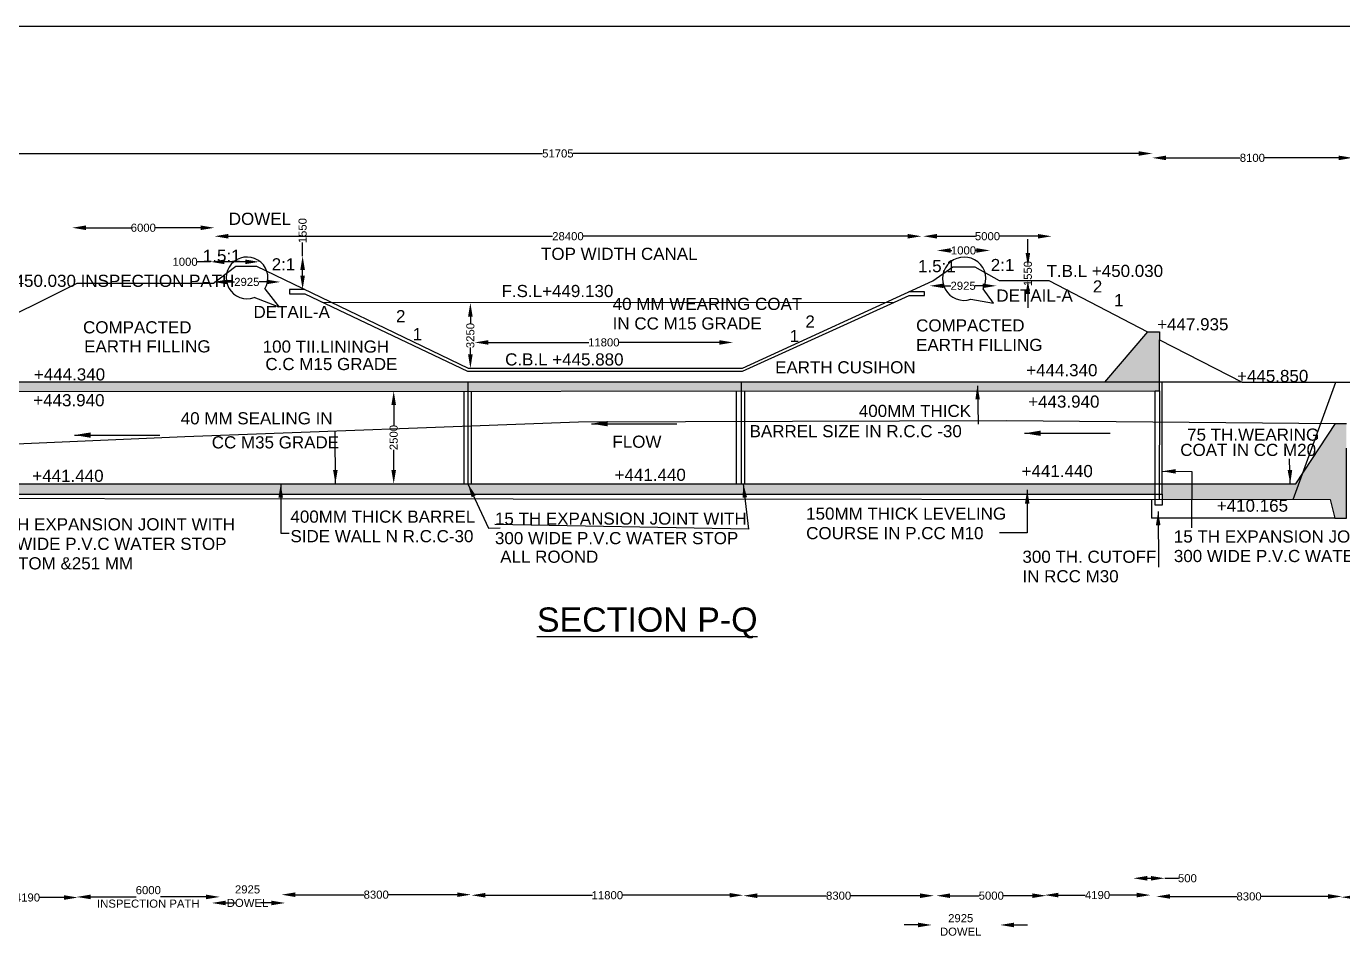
# Model space of a CAD drawing. Header units: millimetres. Extents: x 1723007 to 3467773, y 45593906 to 91201364.
# Drawn here: x 1727214 to 1735339, y 45602384 to 45608043 of the extents above; entities that cross this region are included whole.
import ezdxf

# ---------------------------------------------------------------- set-up
doc = ezdxf.new("R2010")
doc.units = ezdxf.units.MM
doc.header["$MEASUREMENT"] = 0
for name, color, linetype in [('DIMENSION', 7, 'Continuous'), ('DRAWING', 2, 'Continuous'), ('TEXT', 7, 'Continuous')]:
    doc.layers.add(name, color=color, linetype=linetype)
doc.styles.get("Standard").update_dxf_attribs({"font": 'arial.ttf', "height": 50})
doc.dimstyles.get("Standard").update_dxf_attribs({"dimtxt": 100, "dimasz": 85, "dimexe": 0.18, "dimexo": 0.0625, "dimgap": 0.09, "dimtad": 0, "dimdec": 0, "dimzin": 0, "dimdsep": 46, "dimtxsty": 'Standard', "dimcen": 0.09, "dimse1": 1, "dimse2": 1, "dimadec": 0, "dimazin": 0, "dimtfac": 1, "dimtdec": 0, "dimtofl": 0, "dimtmove": 0, "dimatfit": 3, "dimfxl": 1, "dimtolj": 1, "dimtzin": 0, "dimarcsym": 0})
pattern_1 = [(50, (31049.9, 0), (14.345203652, -1.2550426997), [1.5, -16.5]), (355, (31049.9, 0), (-2.7750266723, 15.043842674), [1.2, -13.2]), (100.45144446, (31051.096, -0.105), (11.5701769345, 13.7887998194), [1.27480384, -14.02284224]), (46.1842, (31049.9, 4), (21.3448266134, -3.310385616), [2.25, -24.75]), (96.63563549, (31051.68, 3.724), (18.6932389135, 19.4823720155), [1.91220684, -21.0342752]), (351.18416399, (31049.9, 4), (18.693238901, 19.482372005), [1.8, -19.80000002]), (21, (31051.9, 3), (11.9381410424, -8.0523778133), [1.5, -16.5]), (326, (31051.9, 3), (4.8663066384, 14.503000901), [1.2, -13.2]), (71.45144474, (31052.895, 2.329), (16.8044475346, 6.450623056), [1.2748038, -14.02284224]), (37.5, (31049.9004, 0), (0.24319710635, 6.6578770766), [0, -13.04, 0, -13.4, 0, -13.25]), (7.5, (31049.9004, 0), (5.2613907488, 7.8882342376), [0, -7.64, 0, -12.74, 0, -5.05]), (327.5, (31045.4404, 0), (10.67644872345, -0.4510974347), [0, -5, 0, -15.6, 0, -20.7]), (317.5, (31043.44, 0), (11.6637233868, 2.0020996466), [0, -6.5, 0, -10.36, 0, -14.7])]

# ---------------------------------------------------------------- blocks, each defined once
blk = doc.blocks.new('*D56')
at = {"layer": 'Defpoints', "color": 0, "transparency": 16777216}
for p in [(1734163.9, 45607257.9), (1726826.2, 45607221.7), (1734163.9, 45607239.6)]:
    blk.add_point(p, dxfattribs=at)
at = {"layer": 'DIMENSION', "color": 0, "lineweight": -2, "transparency": 16777216}
for p, q in [((1726911.2, 45607257.9), (1730400.7, 45607257.9)), ((1734078.9, 45607257.9), (1730589.4, 45607257.9))]:
    blk.add_line(p, q, dxfattribs=at)
at = {"layer": 'DIMENSION', "color": 0, "transparency": 16777216}
for points in [[(1726911.2, 45607272.1), (1726911.2, 45607243.7), (1726826.2, 45607257.9)], [(1734078.9, 45607272.1), (1734078.9, 45607243.7), (1734163.9, 45607257.9)]]:
    blk.add_solid(points, dxfattribs=at)
at = {"layer": 'DIMENSION', "color": 0, "transparency": 16777216, "insert": (1730495, 45607257.9), "char_height": 50, "attachment_point": 5}
blk.add_mtext('\\A1;51705', dxfattribs=at)
blk = doc.blocks.new('*D57')
at = {"layer": 'Defpoints', "color": 0, "transparency": 16777216}
for p in [(1734163.9, 45607257.9), (1735399.3, 45607230.8), (1735399.3, 45607213.4)]:
    blk.add_point(p, dxfattribs=at)
at = {"layer": 'DIMENSION', "color": 0, "lineweight": -2, "transparency": 16777216}
for p, q in [((1734248.9, 45607230.8), (1734706.9, 45607230.8)), ((1735314.3, 45607230.8), (1734856.3, 45607230.8))]:
    blk.add_line(p, q, dxfattribs=at)
at = {"layer": 'DIMENSION', "color": 0, "transparency": 16777216}
for points in [[(1734248.9, 45607244.9), (1734248.9, 45607216.6), (1734163.9, 45607230.8)], [(1735314.3, 45607244.9), (1735314.3, 45607216.6), (1735399.3, 45607230.8)]]:
    blk.add_solid(points, dxfattribs=at)
at = {"layer": 'DIMENSION', "color": 0, "transparency": 16777216, "insert": (1734781.6, 45607230.8), "char_height": 50, "attachment_point": 5}
blk.add_mtext('\\A1;8100', dxfattribs=at)
blk = doc.blocks.new('*D70')
at = {"layer": 'Defpoints', "color": 0, "transparency": 16777216}
for p in [(1732790.8, 45606436.4), (1733201.7, 45606440.6), (1733201.7, 45606343.1)]:
    blk.add_point(p, dxfattribs=at)
at = {"layer": 'DIMENSION', "color": 0, "lineweight": -2, "transparency": 16777216}
for p, q in [((1732875.8, 45606440.6), (1732920.9, 45606440.6)), ((1733116.7, 45606440.6), (1733071.6, 45606440.6))]:
    blk.add_line(p, q, dxfattribs=at)
at = {"layer": 'DIMENSION', "color": 0, "transparency": 16777216}
for points in [[(1732875.8, 45606454.8), (1732875.8, 45606426.5), (1732790.8, 45606440.6)], [(1733116.7, 45606454.8), (1733116.7, 45606426.5), (1733201.7, 45606440.6)]]:
    blk.add_solid(points, dxfattribs=at)
at = {"layer": 'DIMENSION', "color": 0, "transparency": 16777216, "insert": (1732996.3, 45606440.6), "char_height": 50, "attachment_point": 5}
blk.add_mtext('\\A1;2925', dxfattribs=at)
blk = doc.blocks.new('*D60')
at = {"layer": 'Defpoints', "color": 0, "transparency": 16777216}
for p in [(1732750.3, 45606752.4), (1733542.9, 45606759), (1733542.9, 45606746.7)]:
    blk.add_point(p, dxfattribs=at)
at = {"layer": 'DIMENSION', "color": 0, "lineweight": -2, "transparency": 16777216}
for p, q in [((1732835.3, 45606746.7), (1733071.9, 45606746.7)), ((1733457.9, 45606746.7), (1733221.3, 45606746.7))]:
    blk.add_line(p, q, dxfattribs=at)
at = {"layer": 'DIMENSION', "color": 0, "transparency": 16777216}
for points in [[(1732835.3, 45606760.9), (1732835.3, 45606732.5), (1732750.3, 45606746.7)], [(1733457.9, 45606760.9), (1733457.9, 45606732.5), (1733542.9, 45606746.7)]]:
    blk.add_solid(points, dxfattribs=at)
at = {"layer": 'DIMENSION', "color": 0, "transparency": 16777216, "insert": (1733146.6, 45606746.7), "char_height": 50, "attachment_point": 5}
blk.add_mtext('\\A1;5000', dxfattribs=at)
blk = doc.blocks.new('*D61')
at = {"layer": 'Defpoints', "color": 0, "transparency": 16777216}
for p in [(1732835.4, 45606655.2), (1733162.2, 45606659), (1733162.2, 45606657.1)]:
    blk.add_point(p, dxfattribs=at)
at = {"layer": 'DIMENSION', "color": 0, "lineweight": -2, "transparency": 16777216}
for p, q in [((1732920.4, 45606659), (1732926.5, 45606659)), ((1733077.2, 45606659), (1733071.1, 45606659))]:
    blk.add_line(p, q, dxfattribs=at)
at = {"layer": 'DIMENSION', "color": 0, "transparency": 16777216}
for points in [[(1732920.4, 45606673.1), (1732920.4, 45606644.8), (1732835.4, 45606659)], [(1733077.2, 45606673.1), (1733077.2, 45606644.8), (1733162.2, 45606659)]]:
    blk.add_solid(points, dxfattribs=at)
at = {"layer": 'DIMENSION', "color": 0, "transparency": 16777216, "insert": (1732998.8, 45606659), "char_height": 50, "attachment_point": 5}
blk.add_mtext('\\A1;1000', dxfattribs=at)
blk = doc.blocks.new('*D62')
at = {"layer": 'Defpoints', "color": 0, "transparency": 16777216}
for p in [(1729981.6, 45606091), (1729981.6, 45606079.5), (1731575.6, 45606094.8)]:
    blk.add_point(p, dxfattribs=at)
at = {"layer": 'DIMENSION', "color": 0, "lineweight": -2, "transparency": 16777216}
for p, q in [((1730066.6, 45606091), (1730686.9, 45606091)), ((1731490.6, 45606091), (1730870.4, 45606091))]:
    blk.add_line(p, q, dxfattribs=at)
at = {"layer": 'DIMENSION', "color": 0, "transparency": 16777216}
for points in [[(1730066.6, 45606105.2), (1730066.6, 45606076.8), (1729981.6, 45606091)], [(1731490.6, 45606105.2), (1731490.6, 45606076.8), (1731575.6, 45606091)]]:
    blk.add_solid(points, dxfattribs=at)
at = {"layer": 'DIMENSION', "color": 0, "transparency": 16777216, "insert": (1730778.6, 45606091), "char_height": 50, "attachment_point": 5}
blk.add_mtext('\\A1;11800', dxfattribs=at)
blk = doc.blocks.new('*D71')
at = {"layer": 'Defpoints', "color": 0, "transparency": 16777216}
for p in [(1729954.9, 45606335.4), (1729974, 45606335.4), (1729993.1, 45605931.6)]:
    blk.add_point(p, dxfattribs=at)
at = {"layer": 'DIMENSION', "color": 0, "lineweight": -2, "transparency": 16777216}
for p, q in [((1729954.9, 45606250.4), (1729954.9, 45606208.1)), ((1729954.9, 45606016.6), (1729954.9, 45606058.8))]:
    blk.add_line(p, q, dxfattribs=at)
at = {"layer": 'DIMENSION', "color": 0, "transparency": 16777216}
for points in [[(1729940.7, 45606250.4), (1729969, 45606250.4), (1729954.9, 45606335.4)], [(1729940.7, 45606016.6), (1729969, 45606016.6), (1729954.9, 45605931.6)]]:
    blk.add_solid(points, dxfattribs=at)
at = {"layer": 'DIMENSION', "color": 0, "transparency": 16777216, "insert": (1729954.9, 45606133.5), "char_height": 50, "attachment_point": 5, "rotation": 90}
blk.add_mtext('\\A1;3250', dxfattribs=at)
blk = doc.blocks.new('*D63')
at = {"layer": 'Defpoints', "color": 0, "transparency": 16777216}
for p in [(1728368.2, 45606464.6), (1728368.2, 45606424), (1728782, 45606427.3)]:
    blk.add_point(p, dxfattribs=at)
at = {"layer": 'DIMENSION', "color": 0, "lineweight": -2, "transparency": 16777216}
for p, q in [((1728453.2, 45606464.6), (1728499.7, 45606464.6)), ((1728697, 45606464.6), (1728650.4, 45606464.6))]:
    blk.add_line(p, q, dxfattribs=at)
at = {"layer": 'DIMENSION', "color": 0, "transparency": 16777216}
for points in [[(1728453.2, 45606478.7), (1728453.2, 45606450.4), (1728368.2, 45606464.6)], [(1728697, 45606478.7), (1728697, 45606450.4), (1728782, 45606464.6)]]:
    blk.add_solid(points, dxfattribs=at)
at = {"layer": 'DIMENSION', "color": 0, "transparency": 16777216, "insert": (1728575.1, 45606464.6), "char_height": 50, "attachment_point": 5}
blk.add_mtext('\\A1;2925', dxfattribs=at)
blk = doc.blocks.new('*D72')
at = {"layer": 'Defpoints', "color": 0, "transparency": 16777216}
for p in [(1728915.4, 45606624.1), (1728919.4, 45606624.1), (1728911.5, 45606418.5)]:
    blk.add_point(p, dxfattribs=at)
at = {"layer": 'DIMENSION', "color": 0, "lineweight": -2, "transparency": 16777216}
for p, q in [((1728919.4, 45606624.1), (1728919.4, 45606709.1)), ((1728919.4, 45606503.5), (1728919.4, 45606539.1))]:
    blk.add_line(p, q, dxfattribs=at)
at = {"layer": 'DIMENSION', "color": 0, "transparency": 16777216}
for points in [[(1728905.2, 45606539.1), (1728933.5, 45606539.1), (1728919.4, 45606624.1)], [(1728905.2, 45606503.5), (1728933.5, 45606503.5), (1728919.4, 45606418.5)]]:
    blk.add_solid(points, dxfattribs=at)
at = {"layer": 'DIMENSION', "color": 0, "transparency": 16777216, "insert": (1728919.4, 45606781.4), "char_height": 50, "attachment_point": 5, "rotation": 90}
blk.add_mtext('\\A1;1550', dxfattribs=at)
blk = doc.blocks.new('*D64')
at = {"layer": 'Defpoints', "color": 0, "transparency": 16777216}
for p in [(1728351.1, 45606633.5), (1728650.8, 45606630.4), (1728351.1, 45606588.8)]:
    blk.add_point(p, dxfattribs=at)
at = {"layer": 'DIMENSION', "color": 0, "lineweight": -2, "transparency": 16777216}
for p, q in [((1728351.1, 45606588.8), (1728266.1, 45606588.8)), ((1728565.8, 45606588.8), (1728436.1, 45606588.8))]:
    blk.add_line(p, q, dxfattribs=at)
at = {"layer": 'DIMENSION', "color": 0, "transparency": 16777216}
for points in [[(1728436.1, 45606602.9), (1728436.1, 45606574.6), (1728351.1, 45606588.8)], [(1728565.8, 45606602.9), (1728565.8, 45606574.6), (1728650.8, 45606588.8)]]:
    blk.add_solid(points, dxfattribs=at)
at = {"layer": 'DIMENSION', "color": 0, "transparency": 16777216, "insert": (1728193.8, 45606588.8), "char_height": 50, "attachment_point": 5}
blk.add_mtext('\\A1;1000', dxfattribs=at)
blk = doc.blocks.new('*D65')
at = {"layer": 'Defpoints', "color": 0, "transparency": 16777216}
for p in [(1727497.1, 45606799.1), (1727497.1, 45606731.8), (1728375.2, 45606759.1)]:
    blk.add_point(p, dxfattribs=at)
at = {"layer": 'DIMENSION', "color": 0, "lineweight": -2, "transparency": 16777216}
for p, q in [((1727582.1, 45606799.1), (1727861.4, 45606799.1)), ((1728290.2, 45606799.1), (1728011, 45606799.1))]:
    blk.add_line(p, q, dxfattribs=at)
at = {"layer": 'DIMENSION', "color": 0, "transparency": 16777216}
for points in [[(1727582.1, 45606813.3), (1727582.1, 45606785), (1727497.1, 45606799.1)], [(1728290.2, 45606813.3), (1728290.2, 45606785), (1728375.2, 45606799.1)]]:
    blk.add_solid(points, dxfattribs=at)
at = {"layer": 'DIMENSION', "color": 0, "transparency": 16777216, "insert": (1727936.2, 45606799.1), "char_height": 50, "attachment_point": 5}
blk.add_mtext('\\A1;6000', dxfattribs=at)
blk = doc.blocks.new('*D66')
at = {"layer": 'Defpoints', "color": 0, "transparency": 16777216}
for p in [(1728375.2, 45606799.1), (1732738.9, 45606810.5), (1732738.9, 45606746.7)]:
    blk.add_point(p, dxfattribs=at)
at = {"layer": 'DIMENSION', "color": 0, "lineweight": -2, "transparency": 16777216}
for p, q in [((1728460.2, 45606746.7), (1730462.5, 45606746.7)), ((1732653.9, 45606746.7), (1730651.6, 45606746.7))]:
    blk.add_line(p, q, dxfattribs=at)
at = {"layer": 'DIMENSION', "color": 0, "transparency": 16777216}
for points in [[(1728460.2, 45606760.9), (1728460.2, 45606732.5), (1728375.2, 45606746.7)], [(1732653.9, 45606760.9), (1732653.9, 45606732.5), (1732738.9, 45606746.7)]]:
    blk.add_solid(points, dxfattribs=at)
at = {"layer": 'DIMENSION', "color": 0, "transparency": 16777216, "insert": (1730557.1, 45606746.7), "char_height": 50, "attachment_point": 5}
blk.add_mtext('\\A1;28400', dxfattribs=at)
blk = doc.blocks.new('*D73')
at = {"layer": 'Defpoints', "color": 0, "transparency": 16777216}
for p in [(1729481.6, 45605789.3), (1729481.6, 45605789.3), (1729481.8, 45605217.7)]:
    blk.add_point(p, dxfattribs=at)
at = {"layer": 'DIMENSION', "color": 0, "lineweight": -2, "transparency": 16777216}
for p, q in [((1729481.6, 45605704.3), (1729481.6, 45605578.5)), ((1729481.6, 45605302.7), (1729481.6, 45605428.4))]:
    blk.add_line(p, q, dxfattribs=at)
at = {"layer": 'DIMENSION', "color": 0, "transparency": 16777216}
for points in [[(1729467.4, 45605704.3), (1729495.7, 45605704.3), (1729481.6, 45605789.3)], [(1729467.4, 45605302.7), (1729495.7, 45605302.7), (1729481.6, 45605217.7)]]:
    blk.add_solid(points, dxfattribs=at)
at = {"layer": 'DIMENSION', "color": 0, "transparency": 16777216, "insert": (1729481.6, 45605503.5), "char_height": 50, "attachment_point": 5, "rotation": 90}
blk.add_mtext('\\A1;2500', dxfattribs=at)
blk = doc.blocks.new('*D75')
at = {"layer": 'Defpoints', "color": 0, "transparency": 16777216}
for p in [(1733069.3, 45606558.5), (1733219.1, 45606474.3), (1733395.9, 45606474.3)]:
    blk.add_point(p, dxfattribs=at)
at = {"layer": 'DIMENSION', "color": 0, "lineweight": -2, "transparency": 16777216}
for p, q in [((1733395.9, 45606643.5), (1733395.9, 45606728.5)), ((1733395.9, 45606389.3), (1733395.9, 45606304.3))]:
    blk.add_line(p, q, dxfattribs=at)
at = {"layer": 'DIMENSION', "color": 0, "transparency": 16777216}
for points in [[(1733381.8, 45606643.5), (1733410.1, 45606643.5), (1733395.9, 45606558.5)], [(1733381.8, 45606389.3), (1733410.1, 45606389.3), (1733395.9, 45606474.3)]]:
    blk.add_solid(points, dxfattribs=at)
at = {"layer": 'DIMENSION', "color": 0, "transparency": 16777216, "insert": (1733395.9, 45606516.4), "char_height": 50, "attachment_point": 5, "rotation": 90}
blk.add_mtext('\\A1;1550', dxfattribs=at)
blk = doc.blocks.new('*D79')
at = {"layer": 'Defpoints', "color": 0, "transparency": 16777216}
for p in [(1726910.7, 45602643.7), (1727531.5, 45602662.9), (1727531.5, 45602627.9)]:
    blk.add_point(p, dxfattribs=at)
at = {"layer": 'DIMENSION', "color": 0, "lineweight": -2, "transparency": 16777216}
for p, q in [((1726995.7, 45602662.9), (1727145.4, 45602662.9)), ((1727446.5, 45602662.9), (1727296.8, 45602662.9))]:
    blk.add_line(p, q, dxfattribs=at)
at = {"layer": 'DIMENSION', "color": 0, "transparency": 16777216}
for points in [[(1726995.7, 45602677.1), (1726995.7, 45602648.8), (1726910.7, 45602662.9)], [(1727446.5, 45602677.1), (1727446.5, 45602648.8), (1727531.5, 45602662.9)]]:
    blk.add_solid(points, dxfattribs=at)
at = {"layer": 'DIMENSION', "color": 0, "transparency": 16777216, "insert": (1727221.1, 45602662.9), "char_height": 50, "attachment_point": 5}
blk.add_mtext('\\A1;4190', dxfattribs=at)
blk = doc.blocks.new('*D80')
at = {"layer": 'Defpoints', "color": 0, "transparency": 16777216}
for p in [(1729961.3, 45602666.2), (1731639.4, 45602677), (1731639.4, 45602677)]:
    blk.add_point(p, dxfattribs=at)
at = {"layer": 'DIMENSION', "color": 0, "lineweight": -2, "transparency": 16777216}
for p, q in [((1730046.3, 45602677), (1730708.6, 45602677)), ((1731554.4, 45602677), (1730892.1, 45602677))]:
    blk.add_line(p, q, dxfattribs=at)
at = {"layer": 'DIMENSION', "color": 0, "transparency": 16777216}
for points in [[(1730046.3, 45602691.2), (1730046.3, 45602662.9), (1729961.3, 45602677)], [(1731554.4, 45602691.2), (1731554.4, 45602662.9), (1731639.4, 45602677)]]:
    blk.add_solid(points, dxfattribs=at)
at = {"layer": 'DIMENSION', "color": 0, "transparency": 16777216, "insert": (1730800.3, 45602677), "char_height": 50, "attachment_point": 5}
blk.add_mtext('\\A1;11800', dxfattribs=at)
blk = doc.blocks.new('*D81')
at = {"layer": 'Defpoints', "color": 0, "transparency": 16777216}
for p in [(1731640.1, 45602694), (1732815.7, 45602674.1), (1732815.7, 45602674.1)]:
    blk.add_point(p, dxfattribs=at)
at = {"layer": 'DIMENSION', "color": 0, "lineweight": -2, "transparency": 16777216}
for p, q in [((1731725.1, 45602674.1), (1732153.2, 45602674.1)), ((1732730.7, 45602674.1), (1732302.6, 45602674.1))]:
    blk.add_line(p, q, dxfattribs=at)
at = {"layer": 'DIMENSION', "color": 0, "transparency": 16777216}
for points in [[(1731725.1, 45602688.3), (1731725.1, 45602659.9), (1731640.1, 45602674.1)], [(1732730.7, 45602688.3), (1732730.7, 45602659.9), (1732815.7, 45602674.1)]]:
    blk.add_solid(points, dxfattribs=at)
at = {"layer": 'DIMENSION', "color": 0, "transparency": 16777216, "insert": (1732227.9, 45602674.1), "char_height": 50, "attachment_point": 5}
blk.add_mtext('\\A1;8300', dxfattribs=at)
blk = doc.blocks.new('*D82')
at = {"layer": 'Defpoints', "color": 0, "transparency": 16777216}
for p in [(1732830.9, 45602665.4), (1733509.2, 45602674.2), (1733509.2, 45602669.8)]:
    blk.add_point(p, dxfattribs=at)
at = {"layer": 'DIMENSION', "color": 0, "lineweight": -2, "transparency": 16777216}
for p, q in [((1732915.9, 45602674.2), (1733095.4, 45602674.2)), ((1733424.2, 45602674.2), (1733244.7, 45602674.2))]:
    blk.add_line(p, q, dxfattribs=at)
at = {"layer": 'DIMENSION', "color": 0, "transparency": 16777216}
for points in [[(1732915.9, 45602688.4), (1732915.9, 45602660), (1732830.9, 45602674.2)], [(1733424.2, 45602688.4), (1733424.2, 45602660), (1733509.2, 45602674.2)]]:
    blk.add_solid(points, dxfattribs=at)
at = {"layer": 'DIMENSION', "color": 0, "transparency": 16777216, "insert": (1733170.1, 45602674.2), "char_height": 50, "attachment_point": 5}
blk.add_mtext('\\A1;5000', dxfattribs=at)
blk = doc.blocks.new('*D83')
at = {"layer": 'Defpoints', "color": 0, "transparency": 16777216}
for p in [(1733498.4, 45602693.7), (1734153.4, 45602682.5), (1734153.4, 45602678.1)]:
    blk.add_point(p, dxfattribs=at)
at = {"layer": 'DIMENSION', "color": 0, "lineweight": -2, "transparency": 16777216}
for p, q in [((1733583.4, 45602678.1), (1733750.2, 45602678.1)), ((1734068.4, 45602678.1), (1733901.6, 45602678.1))]:
    blk.add_line(p, q, dxfattribs=at)
at = {"layer": 'DIMENSION', "color": 0, "transparency": 16777216}
for points in [[(1733583.4, 45602692.3), (1733583.4, 45602664), (1733498.4, 45602678.1)], [(1734068.4, 45602692.3), (1734068.4, 45602664), (1734153.4, 45602678.1)]]:
    blk.add_solid(points, dxfattribs=at)
at = {"layer": 'DIMENSION', "color": 0, "transparency": 16777216, "insert": (1733825.9, 45602678.1), "char_height": 50, "attachment_point": 5}
blk.add_mtext('\\A1;4190', dxfattribs=at)
blk = doc.blocks.new('*D84')
at = {"layer": 'Defpoints', "color": 0, "transparency": 16777216}
for p in [(1734047.3, 45602803.8), (1734240.4, 45602797.2), (1734240.4, 45602781.8)]:
    blk.add_point(p, dxfattribs=at)
at = {"layer": 'DIMENSION', "color": 0, "lineweight": -2, "transparency": 16777216}
for p, q in [((1734132.3, 45602781.8), (1734155.4, 45602781.8)), ((1734240.4, 45602781.8), (1734325.4, 45602781.8))]:
    blk.add_line(p, q, dxfattribs=at)
at = {"layer": 'DIMENSION', "color": 0, "transparency": 16777216}
for points in [[(1734132.3, 45602796), (1734132.3, 45602767.7), (1734047.3, 45602781.8)], [(1734155.4, 45602796), (1734155.4, 45602767.7), (1734240.4, 45602781.8)]]:
    blk.add_solid(points, dxfattribs=at)
at = {"layer": 'DIMENSION', "color": 0, "transparency": 16777216, "insert": (1734380.7, 45602781.8), "char_height": 50, "attachment_point": 5}
blk.add_mtext('\\A1;500', dxfattribs=at)
blk = doc.blocks.new('*D85')
at = {"layer": 'Defpoints', "color": 0, "transparency": 16777216}
for p in [(1734188.3, 45602702.3), (1735334, 45602702.6), (1735334, 45602669.6)]:
    blk.add_point(p, dxfattribs=at)
at = {"layer": 'DIMENSION', "color": 0, "lineweight": -2, "transparency": 16777216}
for p, q in [((1734273.3, 45602669.6), (1734686.4, 45602669.6)), ((1735249, 45602669.6), (1734835.8, 45602669.6))]:
    blk.add_line(p, q, dxfattribs=at)
at = {"layer": 'DIMENSION', "color": 0, "transparency": 16777216}
for points in [[(1734273.3, 45602683.8), (1734273.3, 45602655.4), (1734188.3, 45602669.6)], [(1735249, 45602683.8), (1735249, 45602655.4), (1735334, 45602669.6)]]:
    blk.add_solid(points, dxfattribs=at)
at = {"layer": 'DIMENSION', "color": 0, "transparency": 16777216, "insert": (1734761.1, 45602669.6), "char_height": 50, "attachment_point": 5}
blk.add_mtext('\\A1;8300', dxfattribs=at)
blk = doc.blocks.new('*D86')
at = {"layer": 'Defpoints', "color": 0, "transparency": 16777216}
for p in [(1735328.9, 45602682.5), (1736092.8, 45602675.9), (1736092.8, 45602665)]:
    blk.add_point(p, dxfattribs=at)
at = {"layer": 'DIMENSION', "color": 0, "lineweight": -2, "transparency": 16777216}
for p, q in [((1735413.9, 45602665), (1735636.2, 45602665)), ((1736007.8, 45602665), (1735785.5, 45602665))]:
    blk.add_line(p, q, dxfattribs=at)
at = {"layer": 'DIMENSION', "color": 0, "transparency": 16777216}
for points in [[(1735413.9, 45602679.1), (1735413.9, 45602650.8), (1735328.9, 45602665)], [(1736007.8, 45602679.1), (1736007.8, 45602650.8), (1736092.8, 45602665)]]:
    blk.add_solid(points, dxfattribs=at)
at = {"layer": 'DIMENSION', "color": 0, "transparency": 16777216, "insert": (1735710.9, 45602665), "char_height": 50, "attachment_point": 5}
blk.add_mtext('\\A1;5000', dxfattribs=at)
blk = doc.blocks.new('*D87')
at = {"layer": 'Defpoints', "color": 0, "transparency": 16777216}
for p in [(1728788.6, 45602669.5), (1729958.6, 45602680.5), (1729958.6, 45602669.5)]:
    blk.add_point(p, dxfattribs=at)
at = {"layer": 'DIMENSION', "color": 0, "lineweight": -2, "transparency": 16777216}
for p, q in [((1728873.6, 45602680.5), (1729298.9, 45602680.5)), ((1729873.6, 45602680.5), (1729448.3, 45602680.5))]:
    blk.add_line(p, q, dxfattribs=at)
at = {"layer": 'DIMENSION', "color": 0, "transparency": 16777216}
for points in [[(1728873.6, 45602694.6), (1728873.6, 45602666.3), (1728788.6, 45602680.5)], [(1729873.6, 45602694.6), (1729873.6, 45602666.3), (1729958.6, 45602680.5)]]:
    blk.add_solid(points, dxfattribs=at)
at = {"layer": 'DIMENSION', "color": 0, "transparency": 16777216, "insert": (1729373.6, 45602680.5), "char_height": 50, "attachment_point": 5}
blk.add_mtext('\\A1;8300', dxfattribs=at)

msp = doc.modelspace()

# ---------------------------------------------------------------- hatches: boundary and pattern name
at = {"layer": 'DIMENSION'}
h = msp.add_hatch(dxfattribs=at)
h.set_pattern_fill('AR-CONC', color=0, scale=2)
h.set_pattern_definition(pattern_1)
h.paths.add_polyline_path([(1726845.5, 45605846.3), (1727171.9, 45605846.3), (1726918, 45606154.6), (1726845.5, 45606154.6), (1726845.5, 45606119.7)])
h.paths.add_polyline_path([(1726867.1, 45605846.3), (1726867, 45605788.2), (1734181.5, 45605791.1), (1734207.6, 45605791.1), (1734207.6, 45605846.3)])
h.paths.add_polyline_path([(1733378.7, 45605667.6), (1733857, 45605667.6), (1733857, 45605782.5), (1733378.7, 45605782.5)], flags=9)
h.paths.add_polyline_path([(1727237.6, 45605676.2), (1727715.8, 45605676.2), (1727715.8, 45605791.1), (1727237.6, 45605791.1)], flags=9)
h = msp.add_hatch(dxfattribs=at)
h.set_pattern_fill('AR-CONC', color=0, scale=2)
h.set_pattern_definition(pattern_1)
h.paths.add_polyline_path([(1734207.6, 45606107.1), (1734208.1, 45606156.6), (1734134.9, 45606156.6), (1733869.4, 45605846.3), (1734207.6, 45605846.3)])
at = {"layer": 'DRAWING'}
h = msp.add_hatch(dxfattribs=at)
h.set_pattern_fill('AR-SAND', color=0, scale=10, style=0)
h.set_pattern_definition([(37.5, (31049.9, 0), (-0.629933581, 19.26823769), [0, -15.2, 0, -17, 0, -16.25]), (7.5, (31049.9, 0), (17.697767053, 28.221460652), [0, -8.2, 0, -13.7, 0, -5.25]), (327.5, (31037.6, 0), (31.1414186175, 0.0565905354), [0, -5, 0, -18, 0, -23.5]), (317.5, (31037.6, 0), (30.061266046, 8.77675565), [0, -2.5, 0, -11.8, 0, -13.5])])
h.paths.add_polyline_path([(1734181.5, 45605217.7), (1726866.6, 45605217.7), (1726866.5, 45605128.3), (1726883.9, 45605128.2), (1726883.9, 45605154.7), (1734181.5, 45605154.7)])
h.paths.add_polyline_path([(1735092.8, 45605283.1), (1735049.8, 45605217.7), (1734224, 45605217.7), (1734224, 45605154.7), (1734224, 45605122.3), (1735034.4, 45605121.7)])
h.paths.add_polyline_path([(1735362.1, 45605438.6), (1735362.1, 45605589.8), (1735294, 45605589.8), (1735092.8, 45605283.1), (1735034.4, 45605121.7), (1735262.4, 45605121.5), (1735290, 45605005.4), (1735362.1, 45605005.4)])

# ---------------------------------------------------------------- linework, layer by layer
at = {"layer": 'DIMENSION', "color": 0}
for p, q in [((1727610.3, 45602666.6), (1727892.1, 45602666.6)), ((1728323.5, 45602666.6), (1728041.7, 45602666.6)), ((1728443.8, 45602629.4), (1728510, 45602629.4)), ((1728726.9, 45602629.4), (1728660.7, 45602629.4))]:
    msp.add_line(p, q, dxfattribs=at)
at = {"layer": 'DIMENSION'}
for p, q in [((1732718.3, 45602493.5), (1732633.3, 45602493.5)), ((1733309.5, 45602493.5), (1733394.5, 45602493.5))]:
    msp.add_line(p, q, dxfattribs=at)
msp.add_lwpolyline([(1743372.1, 45593905.6), (1723006.9, 45593905.6), (1723006.9, 45608043.2), (1743372.1, 45608043.2)], close=True, dxfattribs=at)
for points in [[(1729040.5, 45606340.5), (1732565.1, 45606336.9)], [(1723383.9, 45605284.9), (1725397.6, 45605388.2), (1728191.8, 45605510.9), (1730623, 45605600.1), (1733263.9, 45605608), (1735294, 45605589.8)]]:
    msp.add_lwpolyline(points, dxfattribs=at)
at = {"layer": 'DIMENSION', "color": 0}
for points in [[(1727610.3, 45602680.8), (1727610.3, 45602652.5), (1727525.3, 45602666.6)], [(1728323.5, 45602680.8), (1728323.5, 45602652.5), (1728408.5, 45602666.6)], [(1728443.8, 45602643.5), (1728443.8, 45602615.2), (1728358.8, 45602629.4)], [(1728726.9, 45602643.5), (1728726.9, 45602615.2), (1728811.9, 45602629.4)]]:
    msp.add_solid(points, dxfattribs=at)
at = {"layer": 'DIMENSION'}
for points in [[(1732718.3, 45602507.6), (1732718.3, 45602479.3), (1732803.3, 45602493.5)], [(1733309.5, 45602507.6), (1733309.5, 45602479.3), (1733224.5, 45602493.5)]]:
    msp.add_solid(points, dxfattribs=at)
at = {"layer": 'DRAWING', "color": 0}
for points in [[(1723383.9, 45605559.8), (1725751.9, 45605559.8), (1726845.5, 45606119.7), (1726845.5, 45606154.6), (1726918, 45606154.6), (1727526.9, 45606457.7), (1728368.9, 45606457.7), (1728506.9, 45606562.7), (1728635, 45606562.7), (1729940.5, 45605931.6), (1731635, 45605931.6), (1732808.9, 45606471.1), (1732932.2, 45606558.5), (1733069.3, 45606558.5), (1733219.1, 45606474.3), (1733524.5, 45606474.3), (1734134.9, 45606156.6), (1734208.1, 45606156.6), (1734208.1, 45606106.8), (1734718.8, 45605846.3), (1737414.8, 45605846.3)], [(1728686.1, 45606421.4), (1728773.8, 45606308.7), (1728620.8, 45606368.5)], [(1728933.2, 45606418.5), (1728837.7, 45606418.5), (1728837.7, 45606391.8), (1728932.9, 45606391.8), (1729936.9, 45605912.8), (1731635.4, 45605912.8), (1732663.2, 45606381.7), (1732758.2, 45606381.7), (1732758.2, 45606403.2), (1732661.2, 45606403.2)], [(1733043.9, 45606357.3), (1733183.1, 45606333.1), (1733120.6, 45606421.6)], [(1726845.5, 45606119.7), (1726845.5, 45605031.9), (1726868.3, 45605031.9), (1726868.3, 45605003.5), (1726883.9, 45605003.5), (1726883.9, 45605154.7), (1734224, 45605154.7), (1734224, 45605085.4), (1734181.5, 45605085.4), (1734181.5, 45605791.1), (1734207.6, 45605791.1), (1734207.6, 45606107.1)], [(1734134.9, 45606156.6), (1733869.4, 45605846.3)], [(1734718.8, 45605846.3), (1726845.5, 45605846.3)], [(1726845.5, 45605788.2), (1734181.5, 45605791.1)], [(1729915.5, 45605789.4), (1729915.5, 45605217.7)], [(1729939.4, 45605846.3), (1729939.4, 45605217.7)], [(1729960.4, 45605789.5), (1729960.4, 45605217.7)], [(1731598.5, 45605217.7), (1731598.3, 45605790.1)], [(1731627, 45605846.3), (1731627, 45605217.7)], [(1731647.8, 45605790.1), (1731647.8, 45605217.7)], [(1734207.6, 45605791.1), (1734207, 45605122.3)], [(1734224, 45605154.7), (1734224, 45605846.3)], [(1735034.4, 45605121.7), (1735296.6, 45605846.3)], [(1725223.5, 45605217.7), (1735049.8, 45605217.7), (1735294, 45605589.8), (1735362.1, 45605589.8)], [(1723383.9, 45605181.8), (1724361, 45605181.8), (1724361, 45605074), (1724405.4, 45605074), (1724405.4, 45605123.8), (1725068.1, 45605123.8), (1725068.1, 45605003.6), (1725142.5, 45605003.6), (1725174.6, 45605129.6), (1735262.4, 45605121.5), (1735290, 45605005.4), (1735362.1, 45605005.4), (1735362.1, 45605438.6)], [(1734159.7, 45605122.4), (1734159.7, 45605012.5)], [(1734159.7, 45605012.5), (1734159.7, 45605005.4)], [(1735290, 45605005.4), (1734159.7, 45605005.4)]]:
    msp.add_lwpolyline(points, dxfattribs=at)
for centre, radius, start, end in [((1728576.7, 45606489.6), 128.9, 328.04063, 290.01159), ((1733002.9, 45606484.3), 133.5, 331.94755, 287.89572)]:
    msp.add_arc(centre, radius, start, end, dxfattribs=at)

# ---------------------------------------------------------------- texts
at = {"layer": 'DIMENSION', "color": 0, "char_height": 50, "attachment_point": 5}
for s, insert in [('\\A1;6000\\PINSPECTION PATH ', (1727966.9, 45602666.6)), ('\\A1;2925\\PDOWEL', (1728579.4, 45602671.1))]:
    msp.add_mtext(s, dxfattribs=dict(at, insert=insert))
at = {"layer": 'DIMENSION', "insert": (1732981.4, 45602493.5), "char_height": 50, "attachment_point": 5}
msp.add_mtext('\\A1;2925 \\PDOWEL', dxfattribs=at)
at = {"layer": 'TEXT', "color": 0}
for s, height, p in [('DOWEL', 75, (1728463.6, 45606817.1)), ('1.5:1', 75, (1728303.6, 45606588.8)), ('2:1', 75, (1728728.6, 45606536)), ('TOP WIDTH CANAL', 75, (1730390.9, 45606600.8)), ('1.5:1', 75, (1732717.8, 45606524.8)), ('2:1', 75, (1733166.7, 45606531.5)), ('T.B.L +450.030', 75, (1733511.3, 45606495.2)), ('T.B.L +450.030 INSPECTION PATH', 75, (1726800.9, 45606434.1)), ('F.S.L+449.130', 75, (1730147.2, 45606371.1)), ('2', 75, (1733796.9, 45606399.4)), ('40 MM WEARING COAT', 75, (1730833.1, 45606291.4)), ('DETAIL-A', 75, (1733201.7, 45606343.1)), ('1', 75, (1733928.1, 45606314.1)), ('DETAIL-A', 75, (1728616.1, 45606242)), ('2', 75, (1729495.8, 45606215.8)), ('COMPACTED', 75, (1727564.1, 45606146.9)), ('IN CC M15 GRADE', 75, (1730833.1, 45606170.9)), ('2', 75, (1732022.8, 45606182.4)), ('COMPACTED', 75, (1732706, 45606158.6)), ('+447.935', 75, (1734194, 45606165.6)), ('1', 75, (1729598.6, 45606104.6)), ('1', 75, (1731925.4, 45606092.8)), ('EARTH FILLING', 75, (1732706, 45606038.2)), ('EARTH FILLING', 75, (1727570.9, 45606029.3)), ('100 TII.LININGH', 75, (1728673, 45606027.9)), ('C.C M15 GRADE', 75, (1728689.4, 45605920.1)), ('C.B.L +445.880', 75, (1730169.3, 45605948.7)), ('EARTH CUSIHON', 75, (1731835.9, 45605899.9)), ('+444.340', 75, (1733385.6, 45605882.2)), ('+444.340', 75, (1727260.6, 45605856.1)), ('+445.850', 75, (1734687, 45605846.3)), ('+443.940', 75, (1727256.8, 45605696.7)), ('400MM THICK', 75, (1732352.6, 45605630.6)), ('+443.940', 75, (1733397.9, 45605688.1)), ('40 MM SEALING IN', 75, (1728167.1, 45605585)), ('BARREL SIZE IN R.C.C -30', 75, (1731678.3, 45605505.5)), ('75 TH.WEARING', 75, (1734378.8, 45605484.2)), ('CC M35 GRADE', 75, (1728358.4, 45605436.5)), ('FLOW', 75, (1730831.6, 45605440.5)), ('COAT IN CC M20', 75, (1734336.5, 45605389.9)), ('+441.440', 75, (1727251.1, 45605230.1)), ('+441.440', 75, (1730844.8, 45605236.2)), ('+441.440', 75, (1733356.9, 45605259.2)), ('400MM THICK BARREL', 75, (1728844.2, 45604977.7)), ('150MM THICK LEVELING', 75, (1732027.5, 45604996.5)), ('+410.165', 75, (1734561.8, 45605045.5)), ('15 TH EXPANSION JOINT WITH', 75, (1726947.6, 45604930.4)), ('15 TH EXPANSION JOINT WITH', 75, (1730106.5, 45604965.6)), ('SIDE WALL N R.C.C-30', 75, (1728844.2, 45604857.2)), ('300 WIDE P.V.C WATER STOP', 75, (1730106.5, 45604845.1)), ('COURSE IN P.CC M10', 75, (1732027.5, 45604876)), ('15 TH EXPANSION JOINT WITH', 75, (1734297, 45604855)), ('300 WIDE P.V.C WATER STOP', 75, (1726947.6, 45604809.9)), ('300 WIDE P.V.C WATER STOP', 75, (1734297, 45604734.6)), ('BOTTOM &251 MM', 75, (1726947.6, 45604689.4)), ('ALL ROOND', 75, (1730139.1, 45604730.2)), ('300 TH. CUTOFF', 75, (1733362.4, 45604730.1)), ('IN RCC M30', 75, (1733362.4, 45604609.6)), ('%%USECTION P-Q', 150, (1730365.5, 45604304.3))]:
    msp.add_text(s, height=height, dxfattribs=at).set_placement(p)

# ---------------------------------------------------------------- dimensions: what is measured, and where the dimension line sits
at = {"layer": 'DIMENSION', "color": 0}
for base, p1, p2, text, picture, middle in [((1734163.9, 45607257.9), (1726826.2, 45607221.7), (1734163.9, 45607239.6), '51705', '*D56', (1730495, 45607257.9)), ((1735399.3, 45607230.8), (1734163.9, 45607257.9), (1735399.3, 45607213.4), '8100', '*D57', (1734781.6, 45607230.8)), ((1727497.1, 45606799.1), (1728375.2, 45606759.1), (1727497.1, 45606731.8), '6000', '*D65', (1727936.2, 45606799.1)), ((1732738.9, 45606746.7), (1728375.2, 45606799.1), (1732738.9, 45606810.5), '28400', '*D66', (1730557.1, 45606746.7)), ((1733542.9, 45606746.7), (1732750.3, 45606752.4), (1733542.9, 45606759), '5000', '*D60', (1733146.6, 45606746.7)), ((1733162.2, 45606659), (1732835.4, 45606655.2), (1733162.2, 45606657.1), '1000', '*D61', (1732998.8, 45606659)), ((1728351.1, 45606588.8), (1728650.8, 45606630.4), (1728351.1, 45606633.5), '1000', '*D64', (1728193.8, 45606588.8)), ((1728368.2, 45606464.6), (1728782, 45606427.3), (1728368.2, 45606424), '2925', '*D63', (1728575.1, 45606464.6)), ((1733201.7, 45606440.6), (1732790.8, 45606436.4), (1733201.7, 45606343.1), '2925', '*D70', (1732996.3, 45606440.6)), ((1729981.6, 45606091), (1731575.6, 45606094.8), (1729981.6, 45606079.5), '11800', '*D62', (1730778.6, 45606091)), ((1734240.4, 45602781.8), (1734047.3, 45602803.8), (1734240.4, 45602797.2), '500', '*D84', (1734380.7, 45602781.8)), ((1731639.4, 45602677), (1729961.3, 45602666.2), (1731639.4, 45602677), '11800', '*D80', (1730800.3, 45602677)), ((1732815.7, 45602674.1), (1731640.1, 45602694), (1732815.7, 45602674.1), '8300', '*D81', (1732227.9, 45602674.1)), ((1733509.2, 45602674.2), (1732830.9, 45602665.4), (1733509.2, 45602669.8), '5000', '*D82', (1733170.1, 45602674.2)), ((1734153.4, 45602678.1), (1733498.4, 45602693.7), (1734153.4, 45602682.5), '4190', '*D83', (1733825.9, 45602678.1)), ((1735334, 45602669.6), (1734188.3, 45602702.3), (1735334, 45602702.6), '8300', '*D85', (1734761.1, 45602669.6)), ((1736092.8, 45602665), (1735328.9, 45602682.5), (1736092.8, 45602675.9), '5000', '*D86', (1735710.9, 45602665)), ((1727531.5, 45602662.9), (1726910.7, 45602643.7), (1727531.5, 45602627.9), '4190', '*D79', (1727221.1, 45602662.9))]:
    dim = msp.add_linear_dim(base=base, p1=p1, p2=p2, text=text, dimstyle='Standard', dxfattribs=at)
    dim.commit()
    dim.dimension.update_dxf_attribs({"geometry": picture, "text_midpoint": middle})
for base, p1, p2, text, picture, middle in [((1728919.4, 45606624.1), (1728911.5, 45606418.5), (1728915.4, 45606624.1), '1550', '*D72', (1728919.4, 45606781.4)), ((1729954.9, 45606335.4), (1729993.1, 45605931.6), (1729974, 45606335.4), '3250', '*D71', (1729954.9, 45606133.5)), ((1729481.6, 45605789.3), (1729481.8, 45605217.7), (1729481.6, 45605789.3), '2500', '*D73', (1729481.6, 45605503.5))]:
    dim = msp.add_linear_dim(base=base, p1=p1, p2=p2, angle=90, text=text, dimstyle='Standard', dxfattribs=at)
    dim.commit()
    dim.dimension.update_dxf_attribs({"geometry": picture, "text_midpoint": middle})
at = {"layer": 'DIMENSION'}
dim = msp.add_linear_dim(base=(1733395.9, 45606474.3), p1=(1733069.3, 45606558.5), p2=(1733219.1, 45606474.3), angle=90, text='1550', dimstyle='Standard', dxfattribs=at)
dim.commit()
dim.dimension.update_dxf_attribs({"geometry": '*D75', "text_midpoint": (1733395.9, 45606516.4), "dimtype": 160})
dim = msp.add_linear_dim(base=(1729958.6, 45602680.5), p1=(1728788.6, 45602669.5), p2=(1729958.6, 45602669.5), text='8300', dimstyle='Standard', dxfattribs=at)
dim.commit()
dim.dimension.update_dxf_attribs({"geometry": '*D87', "text_midpoint": (1729373.6, 45602680.5)})

# ---------------------------------------------------------------- leaders
at = {"layer": 'DIMENSION', "color": 0}
for points, override in [([(1733084, 45605823.9), (1733089.2, 45605586.8)], {"dimgap": 0.09, "dimtad": 0}), ([(1729121.8, 45605217.7), (1729120.7, 45605544.4)], {"dimgap": 0.09, "dimtad": 0}), ([(1730702, 45605589.2), (1731229.4, 45605589.2)], {"dimasz": 100, "dimgap": 0.09, "dimtad": 0}), ([(1733375.9, 45605530), (1733903.4, 45605530)], {"dimasz": 100, "dimgap": 0.09, "dimtad": 0}), ([(1727510.6, 45605518.7), (1728038, 45605518.7)], {"dimasz": 100, "dimgap": 0.09, "dimtad": 0}), ([(1734224, 45605295.3), (1734407.7, 45605294.2), (1734405.9, 45604945.3)], {"dimgap": 0.09, "dimtad": 0}), ([(1735015.3, 45605217.7), (1735011.8, 45605373.1)], {"dimgap": 0.09, "dimtad": 0}), ([(1728784.3, 45605217.7), (1728784, 45604913.9), (1728836.8, 45604913.2)], {"dimgap": 0.09, "dimtad": 0}), ([(1729939.4, 45605217.7), (1730067.3, 45604943.7), (1730138.2, 45604946.4)], {"dimgap": 0.09, "dimtad": 0}), ([(1731639.2, 45605217.7), (1731671.1, 45604937.4), (1730106.5, 45604965.6)], {"dimgap": 0.09, "dimtad": 0}), ([(1733391.9, 45605179.8), (1733391.9, 45604915.8), (1733221.1, 45604915.8)], {"dimgap": 0.09, "dimtad": 0}), ([(1734199.7, 45605047.4), (1734202.6, 45604703.9)], {"dimgap": 0.09, "dimtad": 0})]:
    msp.add_leader(points, dimstyle='Standard', override=override, dxfattribs=at)

doc.saveas('drawing.dxf')
